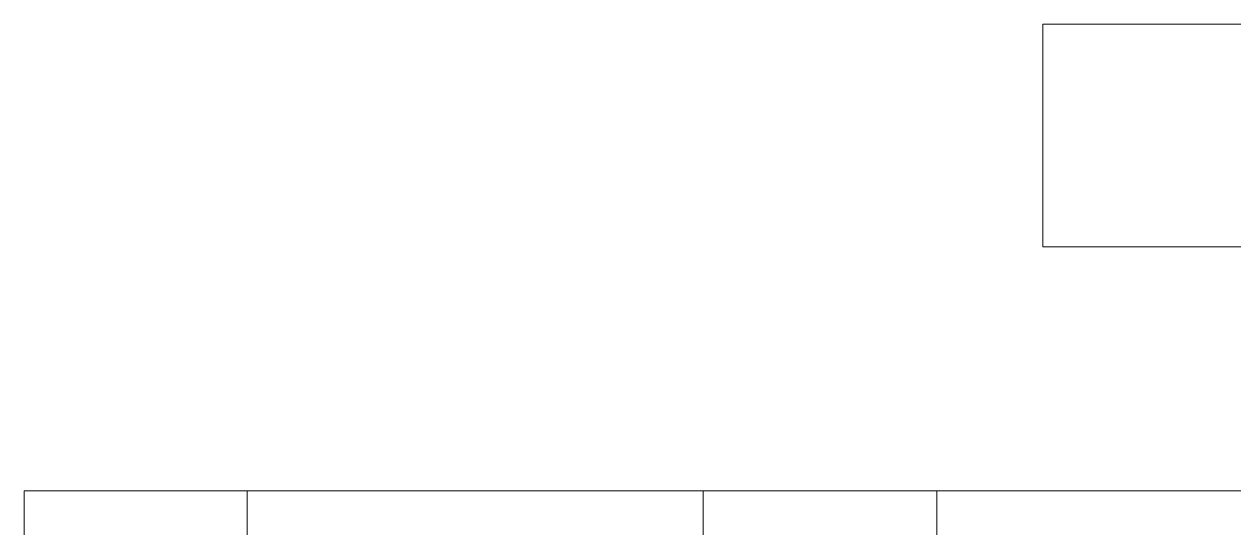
# Model space of a CAD drawing. Header units: millimetres. Extents: x 1341 to 37388, y -13954 to 1849.
# Drawn here: x 29390.13 to 29426.18, y 306.7 to 321.72 of the extents above; entities that cross this region are included whole.
import ezdxf

# ---------------------------------------------------------------- set-up
doc = ezdxf.new("R2010")
doc.units = ezdxf.units.MM
doc.layers.add('COMPONENTE', color=3, linetype='Continuous')

# ---------------------------------------------------------------- blocks, each defined once
blk = doc.blocks.new('TRANFORMADOR_IP00_TRAEL_VISTA_FRONT')
at = {"layer": 'COMPONENTE', "linetype": 'Continuous', "lineweight": 0}
for points in [[(4996.319, 3440.048), (4996.319, 3446.691)], [(4996.319, 3446.691), (5013.083, 3446.691)], [(5013.083, 3440.048), (4996.319, 3440.048)], [(4965.953, 3432.773), (4965.953, 3413.162)], [(4965.953, 3432.773), (4972.596, 3432.773)], [(4972.596, 3432.773), (4972.596, 3413.162)], [(4972.596, 3432.773), (4986.197, 3432.773)], [(4986.197, 3432.773), (4986.197, 3413.162)], [(4993.156, 3432.773), (4986.197, 3432.773)], [(4993.156, 3432.773), (4993.156, 3413.162)], [(4993.156, 3432.773), (5059.265, 3432.773)]]:
    blk.add_lwpolyline(points, dxfattribs=at)

msp = doc.modelspace()

# ---------------------------------------------------------------- block references
at = {"linetype": 'ByBlock'}
msp.add_blockref('TRANFORMADOR_IP00_TRAEL_VISTA_FRONT', (24424.173, -3124.971), dxfattribs=at)

doc.saveas('drawing.dxf')
